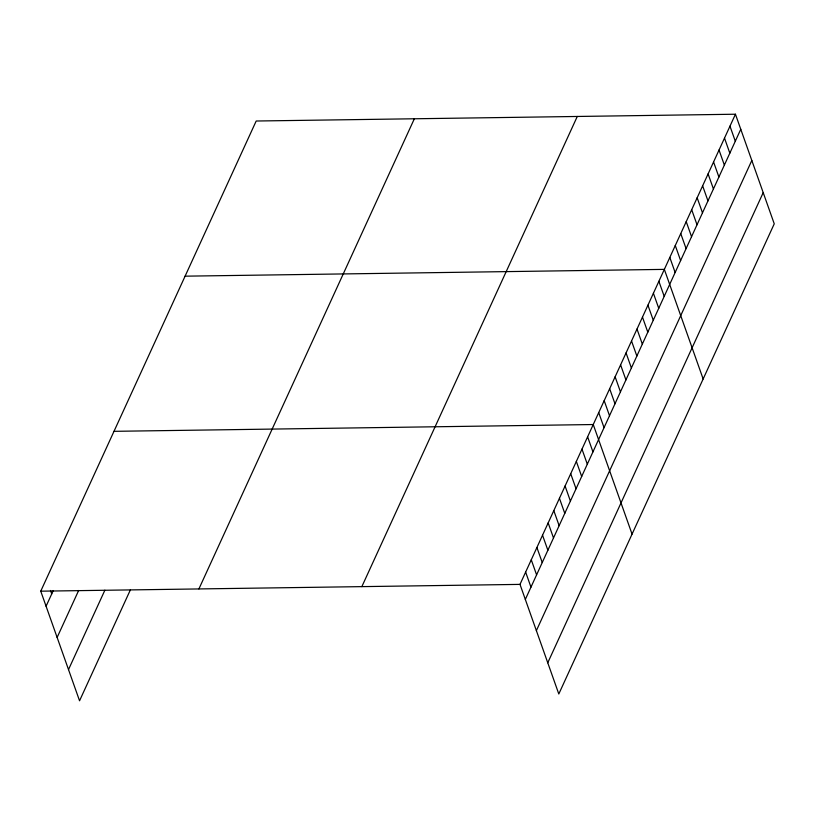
<?xml version="1.0" encoding="UTF-8"?>
<svg xmlns="http://www.w3.org/2000/svg" width="815" height="815" viewBox="0 0 815 815"><rect width="100%" height="100%" fill="white"/><g stroke="black" fill="none" stroke-linecap="round" stroke-linejoin="round"><path stroke-width="1.22" d="M130.268 590.111L79.554 700.778L40.75 591.181L256.195 121.017L735.446 114.222L774.25 223.819L558.805 693.983L520.001 584.386L735.446 114.222M46.078 606.238L53.25 590.59M57.132 637.432L78.648 590.488M68.511 669.584L104.88 590.213M198.901 588.939L414.346 118.776M361.85 586.627L577.285 116.463M525.329 599.443L740.774 129.279M536.382 630.637L751.817 160.474M547.761 662.789L763.207 192.625M185.097 276.173L664.347 269.378L703.151 378.975M113.998 431.329L593.249 424.534L632.063 534.131M40.75 591.181L520.001 584.386M729.975 126.162L735.303 141.219M724.504 138.092L729.832 153.149M719.034 150.031L724.362 165.088M713.563 161.961L718.901 177.018M708.092 173.901L713.431 188.958M702.632 185.83L707.96 200.887M697.161 197.77L702.489 212.827M691.691 209.7L697.019 224.757M686.22 221.639L691.548 236.696M680.749 233.569L686.087 248.626M675.278 245.509L680.617 260.566M669.818 257.448L675.146 272.495M658.877 281.318L664.205 296.365M653.406 293.247L658.744 308.304M647.935 305.187L653.273 320.244M642.475 317.116L647.803 332.174M637.004 329.056L642.332 344.113M631.533 340.986L636.861 356.043M626.063 352.926L631.391 367.983M620.592 364.855L625.93 379.912M615.121 376.795L620.459 391.852M609.661 388.724L614.989 403.782M604.19 400.664L609.518 415.721M598.719 412.594L604.047 427.651M587.615 436.83L592.943 451.887M581.981 449.126L587.309 464.183M576.348 461.422L581.676 476.48M570.714 473.719L576.042 488.776M565.08 486.015L570.408 501.072M559.447 498.311L564.775 513.369M553.803 510.608L559.141 525.665M548.169 522.904L553.507 537.961M542.535 535.2L547.874 550.257M536.902 547.497L542.24 562.554M531.268 559.793L536.596 574.85M525.634 572.089L530.962 587.146M50.489 590.468L51.712 593.941"/></g></svg>
